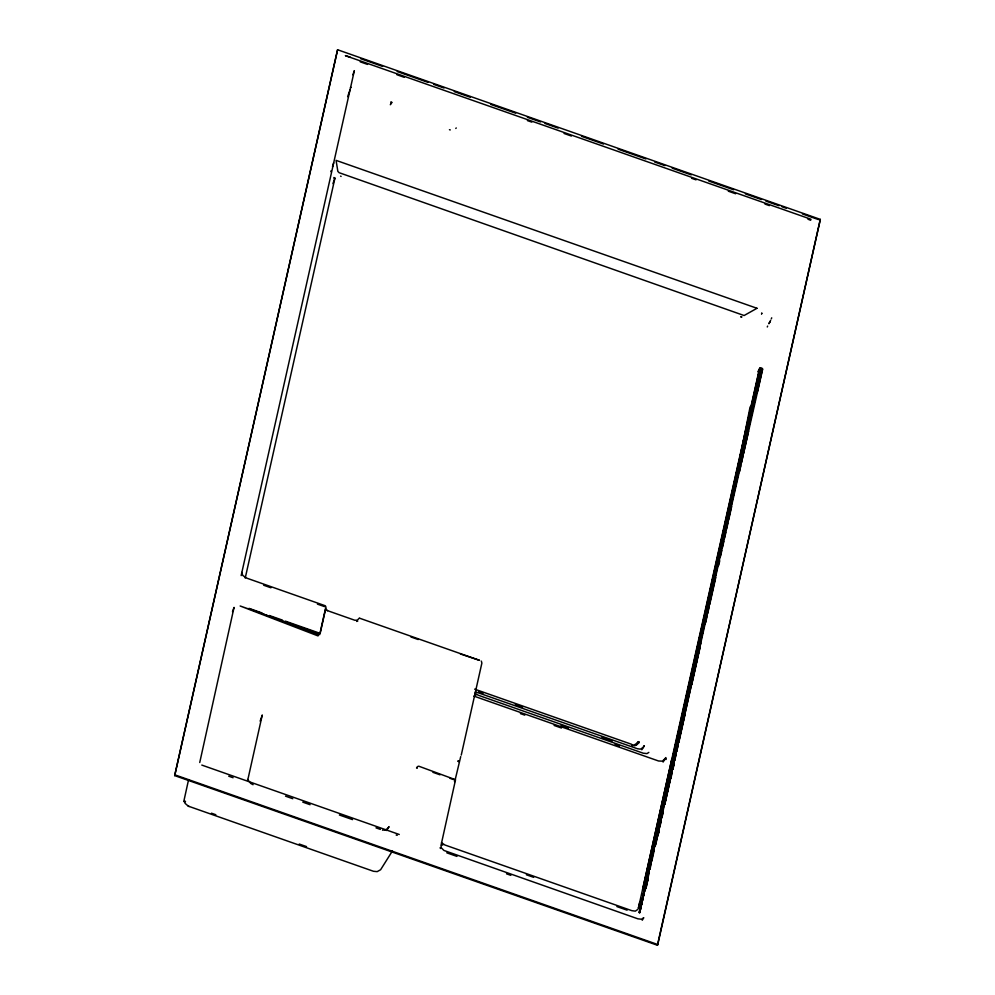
<?xml version="1.0" encoding="UTF-8"?>
<svg xmlns="http://www.w3.org/2000/svg" width="995" height="995" viewBox="0 0 995 995"><rect width="100%" height="100%" fill="white"/><g stroke="black" fill="none" stroke-linecap="round" stroke-linejoin="round"><path stroke-width="1.49" d="M318.201 634.686L248.949 608.629M241.822 572.399L242.73 575.408L246.561 578.07L325.353 605.793L325.999 607.261L320.253 632.957M454.727 781.771L454.441 781.535M760.292 369.133L760.342 368.212L759.496 368.511L638.33 908.36L639.822 901.955M750.118 406.855L736.126 476.941L760.13 368.237L643.442 889.12M769.371 322.703L768.936 323.761L770.64 320.303M639.2 912.253L760.951 368.511L762.033 368.262L639.835 912.179L761.648 368.486M639.362 912.266L699.846 641.141M653.653 849.643L639.486 913.087L761.797 368.424M654.324 846.621L700.206 641.203M174.685 775.615L337.579 49.75L820.315 219.385L657.77 944.529L657.421 945.25L174.685 775.615L337.579 49.75M188.59 779.62L184.125 799.93L185.082 803.338L188.291 806.149L373.486 871.284L377.18 871.62L380.612 869.742L392.428 850.949M241.151 575.583L354.357 70.657L352.889 74.812M245.218 578.083L335.004 177.831L332.952 183.615M319.669 634.735L325.489 608.666L327.504 610.694M455.15 779.869L460.722 756.635M461.257 755.081L481.878 663.093L481.331 661.103M642.633 889.418L671.749 759.309M643.118 889.144L759.77 368.374M672.906 758.949L643.603 889.132L760.105 368.324L643.268 889.12L760.279 368.337M640.469 903.721L641.476 899.231M639.524 912.253L761.125 368.536M639.686 912.228L761.312 368.536M648.193 878.199L645.83 888.771L648.23 878.187M655.63 844.979L661.028 820.813M661.712 817.79L663.056 811.746M664.747 804.196L700.89 642.621L655.407 845.041M646.576 884.319L648.951 873.747M649.971 869.207L650.991 864.68M651.675 861.658L654.051 851.086M701.226 641.103L729.671 514.228M730.342 511.206L762.73 368.958M659.1 829.83L657.931 835.788L659.013 831.211M659.959 826.733L661.128 820.775M661.986 817.666L663.168 811.709M664.871 804.147L670.978 776.958M672.794 769.346L674.038 763.364M674.821 760.279L676.065 754.297M676.849 751.225L678.105 745.23M678.889 742.158L684.896 715.019M691.724 684.784L699.833 648.541M705.592 622.858L706.947 616.825M707.619 613.803L708.975 607.758M709.659 604.736L715.753 577.548M720.492 556.404L721.848 550.359M722.519 547.349L723.875 541.305M724.547 538.283L725.902 532.238M726.586 529.216L727.93 523.183M728.614 520.161L731.661 506.567M739.447 471.829L740.802 465.784M741.474 462.762L742.83 456.717M743.514 453.695L748.588 431.046M757.394 391.769L762.468 369.12M670.904 778.326L672.259 772.282M672.931 769.259L673.951 764.732M718.713 565.309L719.733 560.782M657.421 945.25L820.315 219.385M333.661 162.819L332.504 166.725M459.267 761.511L459.155 762.008M349.979 90.035L347.641 96.664M761.685 313.562L761.834 312.952L761.548 314.109M330.837 171.6L331.099 170.767M333.748 178.142L333.959 177.483M391.284 103.604L391.744 102.323L390.699 102.012M391.744 102.323L390.314 104.736M232.507 611.776L234.049 607.398L199.746 762.493M260.13 721.164L262.183 715.368L247.743 780.08L247.568 779.483L250.951 783.65M318.189 634.86L318.636 633.579L240.156 605.992L318.039 635.917L318.773 632.895L285.354 621.141M771.71 317.815L771.312 318.86M767.282 326.969L767.63 326.086M769.62 322.554L770.304 321.36M665.879 757.568L663.08 762.07M386.632 830.514L389.057 826.634L387.59 828.499M636.041 745.218C642.086 735.84 635.071 748.14 631.439 744.235L474.64 689.137M641.837 749.782L644.325 745.815L643.914 746.424M642.21 920.251L643.777 917.726L641.476 919.231L637.882 918.82L443.944 850.451L441.394 847.914L440.959 845.613L455.536 779.732L419.032 766.287C417.738 765.565 415.338 768.874 417.315 768.177M648.839 752.394L646.974 753.601L643.156 753.178L478.284 695.231L474.851 693.117M665.568 758.103L662.409 761.15L658.541 760.988L473.819 696.077M644.2 746.001L642.434 748.053M637.894 909.343L635.357 911.134L631.875 910.686L444.952 845.004L441.506 842.74M665.879 759.571L666.327 758.936M759.981 368.374L758.352 370.924A5.46 0.871 -67.8 0 1 757.767 371.744M636.7 744.857L637.795 743.937M387.242 828.847L384.704 830.352M642.471 748.016L640.295 749.16L637.297 748.7L475.486 691.836M350.451 87.722L351.148 87.361M357.765 621.129L356.608 621.44M635.482 745.504L634.35 745.79M359.456 617.982L357.379 620.109L354.867 620.271L327.007 610.482M762.17 369.232L760.789 369.269M741.3 316.92L741.947 316.957L740.666 316.858M399.256 834.482L201.798 765.08M631.987 745.529L632.895 745.715M382.528 830.129L383.237 830.29M396.172 835.029L397.204 835.34M350.302 57.2L345.364 55.645L811.049 219.273M460.399 653.964L479.553 660.344L360.041 618.355M360.638 58.693L382.577 66.404M397.204 71.54L427.925 82.336M433.783 84.401L444.019 87.995M454.255 91.59L470.349 97.249M490.833 104.45L515.696 113.181M527.4 117.298L540.571 121.925M544.962 123.467L558.12 128.094M581.528 136.315L603.467 144.026M618.094 149.163L645.892 158.939M654.673 162.023L664.909 165.618M672.222 168.192L691.239 174.871M708.788 181.04L733.663 189.771M745.367 193.888L761.461 199.547M765.839 201.089L779.01 205.716M781.933 206.736L786.324 208.278M802.418 213.937L818.499 219.596M360.215 61.827L367.541 64.414M396.881 74.712L404.206 77.299M527.4 120.582L531.803 122.124M564.065 133.467L571.391 136.041M691.649 178.304L696.052 179.846M728.315 191.189L735.641 193.764M764.981 204.075L769.371 205.617M263.65 585.222L270.914 587.784M317.43 604.127L324.693 606.676M410.923 636.974L418.211 639.536M249.011 608.38L262.095 612.97M269.359 615.519L282.443 620.121M478.682 691.699L483.085 693.254M515.323 704.584L522.649 707.159M601.963 737.432L612.161 741.026M561.093 725.492L568.394 728.054M615.084 744.459L619.462 746.001M520.385 713.589L524.788 715.144M554.103 725.442L561.429 728.017M432.912 772.319L440.026 774.819M449.989 778.326L454.267 779.819M526.355 874.767L533.668 877.329M616.9 906.582L627.124 910.176M228.726 776.187L233.091 777.729M285.515 796.149L292.791 798.711M302.778 802.132L310.104 804.706M339.382 814.992L352.553 819.619M375.973 827.852L380.364 829.395M446.792 852.827L456.991 856.409M506.492 873.809L510.858 875.339M175.033 774.894L657.77 944.529M211.437 813.189L215.815 814.731M299.221 844.034L306.535 846.608M810.689 220.305L807.952 219.198M251.946 784.209L253.116 784.682M188.291 806.149L189.137 806.497M441.879 844.581L442.725 845.153M474.913 694.622L475.859 695.269M341.098 176.438L340.601 176.115M440.101 847.728L440.499 848.536M185.368 801.273L185.468 801.634M456.207 127.92A5.448 4.191 12 0 1 455.81 128.467M450.275 129.935A5.448 4.191 12 0 1 449.454 129.698M262.12 715.318L261.959 715.99L262.183 715.368M458.347 760.715L458.185 761.386L458.347 760.715M639.225 742.17L638.778 742.83L639.225 742.17M756.984 308.288L744.098 315.527L339.146 172.695L337.852 171.389L336.074 160.369L756.984 308.288M184.436 801.933L184.212 801.162L184.436 801.933"/></g></svg>
